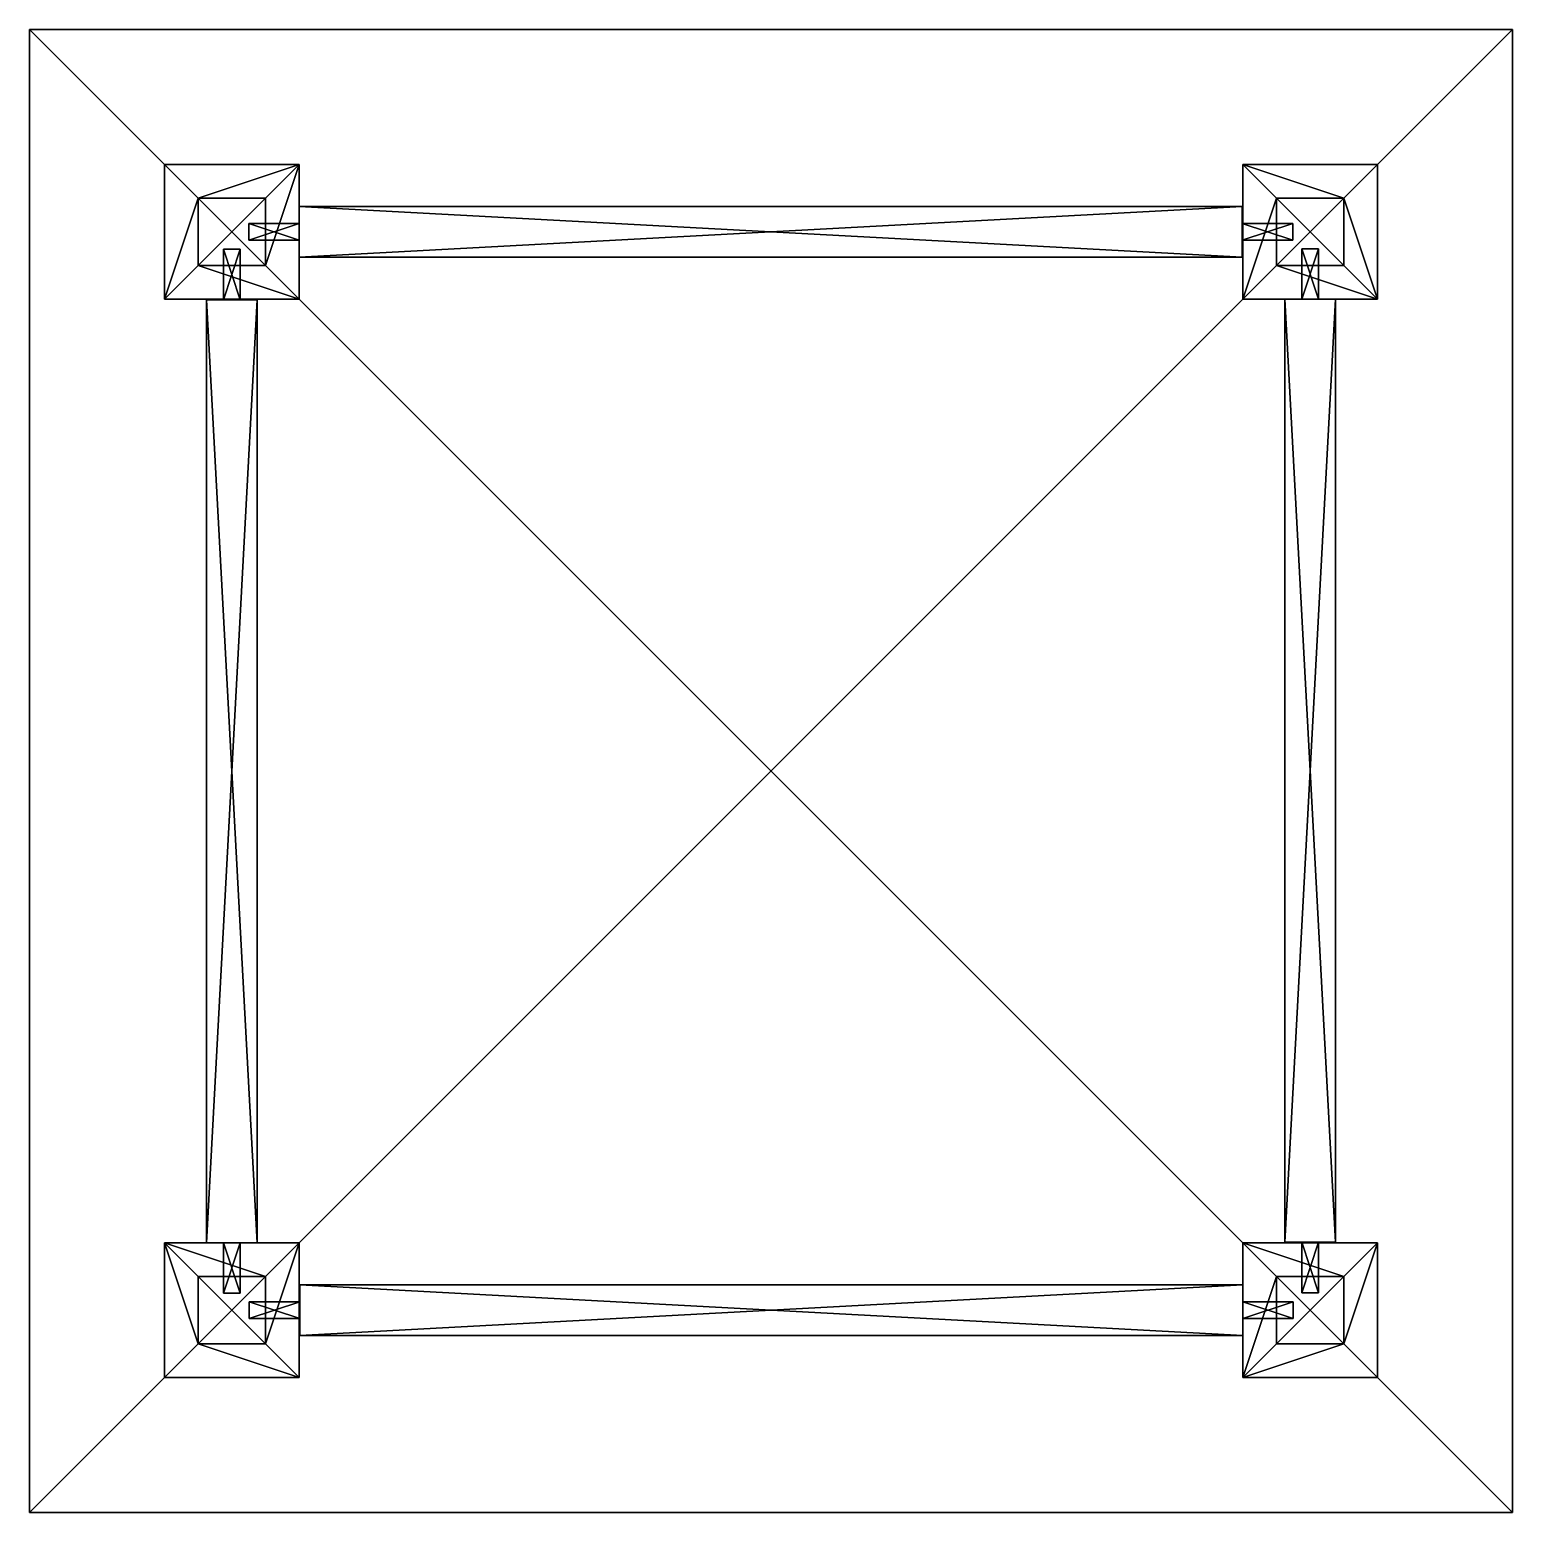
# Model space of a CAD drawing. Extents: x -2 to 20, y -2 to 20.
import ezdxf

# ---------------------------------------------------------------- set-up
doc = ezdxf.new("R2010")
doc.units = 0
doc.header["$MEASUREMENT"] = 0
doc.layers.get('0').update_dxf_attribs({"color": 13, "linetype": 'CONTINUOUS'})

# ---------------------------------------------------------------- blocks, each defined once
blk = doc.blocks.new('LEG')
for p, q in [((0, 2, 20), (0, 0, 20)), ((0.5, 1.5), (0, 2, 20)), ((2, 2, 24), (0, 2, 24)), ((0, 2, 20), (0, 2, 24)), ((2, 2, 20), (0, 2, 20)), ((0, 2, 24), (0, 0, 24)), ((1.125, 2, 23.75), (0.875, 2, 23.75)), ((0.875, 2, 23.75), (0.875, 2, 21.25)), ((0.875, 2, 21.25), (1.125, 2, 21.25)), ((0.875, 2, 23.75), (0.875, 1.25, 23.75)), ((0.875, 2, 21.25), (0.875, 1.25, 21.25)), ((1.125, 2, 21.25), (1.125, 2, 23.75)), ((1.125, 2, 23.75), (1.125, 1.25, 23.75)), ((1.125, 2, 21.25), (1.125, 1.25, 21.25)), ((1.5, 1.5), (2, 2, 20)), ((2, 0, 20), (2, 2, 20)), ((2, 2, 20), (2, 2, 24)), ((2, 0, 24), (2, 2, 24)), ((1.5, 1.5), (0.5, 1.5)), ((0.5, 1.5), (0.5, 0.5)), ((1.5, 0.5), (1.5, 1.5)), ((1.125, 1.25, 23.75), (0.875, 1.25, 23.75)), ((0.875, 1.25, 21.25), (1.125, 1.25, 21.25)), ((0.875, 1.25, 23.75), (0.875, 1.25, 21.25)), ((1.125, 1.25, 21.25), (1.125, 1.25, 23.75)), ((1.259563, 1.125, 21.25), (1.259563, 1.125, 23.75)), ((1.259563, 1.125, 23.75), (1.259563, 0.875, 23.75)), ((1.259563, 0.875, 21.25), (1.259563, 1.125, 21.25)), ((2.009563, 1.125, 23.75), (1.259563, 1.125, 23.75)), ((2.009563, 1.125, 21.25), (1.259563, 1.125, 21.25)), ((2.009563, 1.125, 23.75), (2.009563, 0.875, 23.75)), ((2.009563, 0.875, 21.25), (2.009563, 1.125, 21.25)), ((2.009563, 1.125, 21.25), (2.009563, 1.125, 23.75)), ((1.259563, 0.875, 23.75), (1.259563, 0.875, 21.25)), ((2.009563, 0.875, 23.75), (1.259563, 0.875, 23.75)), ((2.009563, 0.875, 21.25), (1.259563, 0.875, 21.25)), ((2.009563, 0.875, 23.75), (2.009563, 0.875, 21.25)), ((0.5, 0.5), (0, 0, 20)), ((0.5, 0.5), (1.5, 0.5)), ((1.5, 0.5), (2, 0, 20)), ((0, 0, 20), (2, 0, 20)), ((0, 0, 20), (0, 0, 24)), ((0, 0, 24), (2, 0, 24)), ((2, 0, 20), (2, 0, 24))]:
    blk.add_line(p, q)
mesh = blk.add_polyface()
corners = [(2, 0, 20), (0, 2, 20), (0, 0, 20), (2, 2, 20)]
mesh.append_faces([[corners[k] for k in face] for face in [(0, 1, 2), (1, 0, 3)]], dxfattribs={"vtx0": -1})
mesh = blk.add_polyface()
corners = [(0, 2, 20), (0.5, 0.5), (0, 0, 20), (0.5, 1.5)]
mesh.append_faces([[corners[k] for k in face] for face in [(0, 1, 2), (1, 0, 3)]], dxfattribs={"vtx0": -1})
mesh = blk.add_polyface()
corners = [(0, 2, 20), (1.5, 1.5), (0.5, 1.5), (2, 2, 20)]
mesh.append_faces([[corners[k] for k in face] for face in [(0, 1, 2), (1, 0, 3)]], dxfattribs={"vtx0": -1})
mesh = blk.add_polyface()
corners = [(0, 2, 24), (0, 0, 20), (0, 0, 24), (0, 2, 20)]
mesh.append_faces([[corners[k] for k in face] for face in [(0, 1, 2), (1, 0, 3)]], dxfattribs={"vtx0": -1})
mesh = blk.add_polyface()
corners = [(2, 0, 24), (0, 2, 24), (0, 0, 24), (2, 2, 24)]
mesh.append_faces([[corners[k] for k in face] for face in [(0, 1, 2), (1, 0, 3)]], dxfattribs={"vtx0": -1})
mesh = blk.add_polyface()
corners = [(0, 2, 20), (0.875, 2, 21.25), (2, 2, 20), (0, 2, 24), (0.875, 2, 23.75), (1.125, 2, 23.75), (1.125, 2, 21.25), (2, 2, 24)]
mesh.append_faces([[corners[k] for k in face] for face in [(0, 1, 2), (1, 3, 4), (4, 3, 5), (2, 6, 7), (6, 2, 1), (7, 5, 3)]], dxfattribs={"vtx0": -1, "vtx1": -1})
mesh.append_faces([[corners[k] for k in face] for face in [(1, 0, 3), (7, 6, 5)]], dxfattribs={"vtx0": -1, "vtx2": -1})
mesh = blk.add_polyface()
corners = [(1.125, 2, 23.75), (0.875, 1.25, 23.75), (0.875, 2, 23.75), (1.125, 1.25, 23.75)]
mesh.append_faces([[corners[k] for k in face] for face in [(0, 1, 2), (1, 0, 3)]], dxfattribs={"vtx0": -1})
mesh = blk.add_polyface()
corners = [(1.125, 1.25, 21.25), (0.875, 2, 21.25), (0.875, 1.25, 21.25), (1.125, 2, 21.25)]
mesh.append_faces([[corners[k] for k in face] for face in [(0, 1, 2), (1, 0, 3)]], dxfattribs={"vtx0": -1})
mesh = blk.add_polyface()
corners = [(0.875, 2, 21.25), (0.875, 1.25, 23.75), (0.875, 1.25, 21.25), (0.875, 2, 23.75)]
mesh.append_faces([[corners[k] for k in face] for face in [(0, 1, 2), (1, 0, 3)]], dxfattribs={"vtx0": -1})
mesh = blk.add_polyface()
corners = [(1.125, 2, 23.75), (1.125, 1.25, 21.25), (1.125, 1.25, 23.75), (1.125, 2, 21.25)]
mesh.append_faces([[corners[k] for k in face] for face in [(0, 1, 2), (1, 0, 3)]], dxfattribs={"vtx0": -1})
mesh = blk.add_polyface()
corners = [(1.5, 0.5), (2, 2, 20), (2, 0, 20), (1.5, 1.5)]
mesh.append_faces([[corners[k] for k in face] for face in [(0, 1, 2), (1, 0, 3)]], dxfattribs={"vtx0": -1})
mesh = blk.add_polyface()
corners = [(2, 2, 20), (2, 0, 24), (2, 0, 20), (2, 2, 24)]
mesh.append_faces([[corners[k] for k in face] for face in [(0, 1, 2), (1, 0, 3)]], dxfattribs={"vtx0": -1})
mesh = blk.add_polyface()
corners = [(1.5, 1.5), (0.5, 0.5), (0.5, 1.5), (1.5, 0.5)]
mesh.append_faces([[corners[k] for k in face] for face in [(0, 1, 2), (1, 0, 3)]], dxfattribs={"vtx0": -1})
mesh = blk.add_polyface()
corners = [(0.875, 1.25, 23.75), (1.125, 1.25, 21.25), (0.875, 1.25, 21.25), (1.125, 1.25, 23.75)]
mesh.append_faces([[corners[k] for k in face] for face in [(0, 1, 2), (1, 0, 3)]], dxfattribs={"vtx0": -1})
mesh = blk.add_polyface()
corners = [(1.259563, 1.125, 23.75), (1.259563, 0.875, 21.25), (1.259563, 0.875, 23.75), (1.259563, 1.125, 21.25)]
mesh.append_faces([[corners[k] for k in face] for face in [(0, 1, 2), (1, 0, 3)]], dxfattribs={"vtx0": -1})
mesh = blk.add_polyface()
corners = [(1.259563, 1.125, 23.75), (2.009563, 1.125, 21.25), (1.259563, 1.125, 21.25), (2.009563, 1.125, 23.75)]
mesh.append_faces([[corners[k] for k in face] for face in [(0, 1, 2), (1, 0, 3)]], dxfattribs={"vtx0": -1})
mesh = blk.add_polyface()
corners = [(2.009563, 0.875, 23.75), (1.259563, 1.125, 23.75), (1.259563, 0.875, 23.75), (2.009563, 1.125, 23.75)]
mesh.append_faces([[corners[k] for k in face] for face in [(0, 1, 2), (1, 0, 3)]], dxfattribs={"vtx0": -1})
mesh = blk.add_polyface()
corners = [(2.009563, 1.125, 21.25), (1.259563, 0.875, 21.25), (1.259563, 1.125, 21.25), (2.009563, 0.875, 21.25)]
mesh.append_faces([[corners[k] for k in face] for face in [(0, 1, 2), (1, 0, 3)]], dxfattribs={"vtx0": -1})
mesh = blk.add_polyface()
corners = [(2.009563, 1.125, 21.25), (2.009563, 0.875, 23.75), (2.009563, 0.875, 21.25), (2.009563, 1.125, 23.75)]
mesh.append_faces([[corners[k] for k in face] for face in [(0, 1, 2), (1, 0, 3)]], dxfattribs={"vtx0": -1})
mesh = blk.add_polyface()
corners = [(2.009563, 0.875, 23.75), (1.259563, 0.875, 21.25), (2.009563, 0.875, 21.25), (1.259563, 0.875, 23.75)]
mesh.append_faces([[corners[k] for k in face] for face in [(0, 1, 2), (1, 0, 3)]], dxfattribs={"vtx0": -1})
mesh = blk.add_polyface()
corners = [(2, 0, 20), (0.5, 0.5), (1.5, 0.5), (0, 0, 20)]
mesh.append_faces([[corners[k] for k in face] for face in [(0, 1, 2), (1, 0, 3)]], dxfattribs={"vtx0": -1})
mesh = blk.add_polyface()
corners = [(2, 0, 24), (0, 0, 20), (2, 0, 20), (0, 0, 24)]
mesh.append_faces([[corners[k] for k in face] for face in [(0, 1, 2), (1, 0, 3)]], dxfattribs={"vtx0": -1})
blk = doc.blocks.new('STRETCHER')
for p, q in [((0, 0.75), (0, 0.75, 3)), ((0, 0.75, 3), (0.009563, 0.75, 3)), ((0, 0, 3), (0, 0.75, 3)), ((0, 0), (0, 0.75)), ((0.009563, 0.75), (0, 0.75)), ((14, 0.75), (0.009563, 0.75)), ((0.009563, 0), (0.009563, 0.75)), ((0.009563, 0.75, 3), (0.009563, 0.75)), ((0.009563, 0, 3), (0.009563, 0.75, 3)), ((0.009563, 0.75, 3), (14, 0.75, 3)), ((14, 0), (14, 0.75)), ((14, 0.75, 3), (14, 0.75)), ((14, 0, 3), (14, 0.75, 3)), ((-0.740437, 0.25, 0.25), (-0.740437, 0.5, 0.25)), ((0.009563, 0.5, 0.25), (-0.740437, 0.5, 0.25)), ((0.009563, 0.5, 2.75), (-0.740437, 0.5, 2.75)), ((-0.740437, 0.5, 0.25), (-0.740437, 0.5, 2.75)), ((-0.740437, 0.5, 2.75), (-0.740437, 0.25, 2.75)), ((0.009563, 0.5, 2.75), (0.009563, 0.25, 2.75)), ((0.009563, 0.5, 0.25), (0.009563, 0.5, 2.75)), ((0.009563, 0.25, 0.25), (0.009563, 0.5, 0.25)), ((14, 0.25, 0.25), (14, 0.5, 0.25)), ((14, 0.5, 0.25), (14, 0.5, 2.75)), ((14, 0.5, 2.75), (14, 0.25, 2.75)), ((14, 0.5, 2.75), (14.75, 0.5, 2.75)), ((14, 0.5, 0.25), (14.75, 0.5, 0.25)), ((14.75, 0.5, 2.75), (14.75, 0.25, 2.75)), ((14.75, 0.25, 0.25), (14.75, 0.5, 0.25)), ((14.75, 0.5, 0.25), (14.75, 0.5, 2.75)), ((0.009563, 0.25, 2.75), (-0.740437, 0.25, 2.75)), ((-0.740437, 0.25, 2.75), (-0.740437, 0.25, 0.25)), ((0.009563, 0.25, 0.25), (-0.740437, 0.25, 0.25)), ((0.009563, 0.25, 2.75), (0.009563, 0.25, 0.25)), ((14, 0.25, 2.75), (14, 0.25, 0.25)), ((14, 0.25, 2.75), (14.75, 0.25, 2.75)), ((14, 0.25, 0.25), (14.75, 0.25, 0.25)), ((14.75, 0.25, 2.75), (14.75, 0.25, 0.25)), ((0, 0), (0, 0, 3)), ((0, 0, 3), (0.009563, 0, 3)), ((0.009563, 0), (0, 0)), ((14, 0), (0.009563, 0)), ((0.009563, 0, 3), (0.009563, 0)), ((0.009563, 0, 3), (14, 0, 3)), ((14, 0, 3), (14, 0))]:
    blk.add_line(p, q)
mesh = blk.add_polyface()
corners = [(0, 0.75, 3), (0.009563, 0.75), (0, 0.75), (0.009563, 0.75, 3)]
mesh.append_faces([[corners[k] for k in face] for face in [(0, 1, 2), (1, 0, 3)]], dxfattribs={"vtx0": -1})
mesh = blk.add_polyface()
corners = [(0.009563, 0, 3), (0, 0.75, 3), (0, 0, 3), (0.009563, 0.75, 3)]
mesh.append_faces([[corners[k] for k in face] for face in [(0, 1, 2), (1, 0, 3)]], dxfattribs={"vtx0": -1})
mesh = blk.add_polyface()
corners = [(0, 0.75, 3), (0, 0), (0, 0, 3), (0, 0.75)]
mesh.append_faces([[corners[k] for k in face] for face in [(0, 1, 2), (1, 0, 3)]], dxfattribs={"vtx0": -1})
mesh = blk.add_polyface()
corners = [(0.009563, 0.75), (0, 0), (0, 0.75), (0.009563, 0)]
mesh.append_faces([[corners[k] for k in face] for face in [(0, 1, 2), (1, 0, 3)]], dxfattribs={"vtx0": -1})
mesh = blk.add_polyface()
corners = [(14, 0.75), (0.009563, 0), (0.009563, 0.75), (14, 0)]
mesh.append_faces([[corners[k] for k in face] for face in [(0, 1, 2), (1, 0, 3)]], dxfattribs={"vtx0": -1})
mesh = blk.add_polyface()
corners = [(0.009563, 0, 3), (0.009563, 0.25, 2.75), (0.009563, 0), (0.009563, 0.75, 3), (0.009563, 0.5, 2.75), (0.009563, 0.5, 0.25), (0.009563, 0.25, 0.25), (0.009563, 0.75)]
mesh.append_faces([[corners[k] for k in face] for face in [(0, 1, 2), (1, 3, 4), (4, 3, 5), (2, 6, 7), (6, 2, 1), (7, 5, 3)]], dxfattribs={"vtx0": -1, "vtx1": -1})
mesh.append_faces([[corners[k] for k in face] for face in [(1, 0, 3), (7, 6, 5)]], dxfattribs={"vtx0": -1, "vtx2": -1})
mesh = blk.add_polyface()
corners = [(0.009563, 0.75, 3), (14, 0.75), (0.009563, 0.75), (14, 0.75, 3)]
mesh.append_faces([[corners[k] for k in face] for face in [(0, 1, 2), (1, 0, 3)]], dxfattribs={"vtx0": -1})
mesh = blk.add_polyface()
corners = [(14, 0, 3), (0.009563, 0.75, 3), (0.009563, 0, 3), (14, 0.75, 3)]
mesh.append_faces([[corners[k] for k in face] for face in [(0, 1, 2), (1, 0, 3)]], dxfattribs={"vtx0": -1})
mesh = blk.add_polyface()
corners = [(14, 0), (14, 0.25, 0.25), (14, 0, 3), (14, 0.75), (14, 0.5, 0.25), (14, 0.5, 2.75), (14, 0.25, 2.75), (14, 0.75, 3)]
mesh.append_faces([[corners[k] for k in face] for face in [(0, 1, 2), (1, 3, 4), (4, 3, 5), (2, 6, 7), (6, 2, 1), (7, 5, 3)]], dxfattribs={"vtx0": -1, "vtx1": -1})
mesh.append_faces([[corners[k] for k in face] for face in [(1, 0, 3), (7, 6, 5)]], dxfattribs={"vtx0": -1, "vtx2": -1})
mesh = blk.add_polyface()
corners = [(0.009563, 0.5, 0.25), (-0.740437, 0.25, 0.25), (-0.740437, 0.5, 0.25), (0.009563, 0.25, 0.25)]
mesh.append_faces([[corners[k] for k in face] for face in [(0, 1, 2), (1, 0, 3)]], dxfattribs={"vtx0": -1})
mesh = blk.add_polyface()
corners = [(-0.740437, 0.5, 2.75), (-0.740437, 0.25, 0.25), (-0.740437, 0.25, 2.75), (-0.740437, 0.5, 0.25)]
mesh.append_faces([[corners[k] for k in face] for face in [(0, 1, 2), (1, 0, 3)]], dxfattribs={"vtx0": -1})
mesh = blk.add_polyface()
corners = [(-0.740437, 0.5, 2.75), (0.009563, 0.5, 0.25), (-0.740437, 0.5, 0.25), (0.009563, 0.5, 2.75)]
mesh.append_faces([[corners[k] for k in face] for face in [(0, 1, 2), (1, 0, 3)]], dxfattribs={"vtx0": -1})
mesh = blk.add_polyface()
corners = [(0.009563, 0.25, 2.75), (-0.740437, 0.5, 2.75), (-0.740437, 0.25, 2.75), (0.009563, 0.5, 2.75)]
mesh.append_faces([[corners[k] for k in face] for face in [(0, 1, 2), (1, 0, 3)]], dxfattribs={"vtx0": -1})
mesh = blk.add_polyface()
corners = [(14.75, 0.25, 2.75), (14, 0.5, 2.75), (14, 0.25, 2.75), (14.75, 0.5, 2.75)]
mesh.append_faces([[corners[k] for k in face] for face in [(0, 1, 2), (1, 0, 3)]], dxfattribs={"vtx0": -1})
mesh = blk.add_polyface()
corners = [(14.75, 0.5, 0.25), (14, 0.25, 0.25), (14, 0.5, 0.25), (14.75, 0.25, 0.25)]
mesh.append_faces([[corners[k] for k in face] for face in [(0, 1, 2), (1, 0, 3)]], dxfattribs={"vtx0": -1})
mesh = blk.add_polyface()
corners = [(14, 0.5, 2.75), (14.75, 0.5, 0.25), (14, 0.5, 0.25), (14.75, 0.5, 2.75)]
mesh.append_faces([[corners[k] for k in face] for face in [(0, 1, 2), (1, 0, 3)]], dxfattribs={"vtx0": -1})
mesh = blk.add_polyface()
corners = [(14.75, 0.5, 0.25), (14.75, 0.25, 2.75), (14.75, 0.25, 0.25), (14.75, 0.5, 2.75)]
mesh.append_faces([[corners[k] for k in face] for face in [(0, 1, 2), (1, 0, 3)]], dxfattribs={"vtx0": -1})
mesh = blk.add_polyface()
corners = [(0.009563, 0.25, 2.75), (-0.740437, 0.25, 0.25), (0.009563, 0.25, 0.25), (-0.740437, 0.25, 2.75)]
mesh.append_faces([[corners[k] for k in face] for face in [(0, 1, 2), (1, 0, 3)]], dxfattribs={"vtx0": -1})
mesh = blk.add_polyface()
corners = [(14.75, 0.25, 2.75), (14, 0.25, 0.25), (14.75, 0.25, 0.25), (14, 0.25, 2.75)]
mesh.append_faces([[corners[k] for k in face] for face in [(0, 1, 2), (1, 0, 3)]], dxfattribs={"vtx0": -1})
mesh = blk.add_polyface()
corners = [(0.009563, 0, 3), (0, 0), (0.009563, 0), (0, 0, 3)]
mesh.append_faces([[corners[k] for k in face] for face in [(0, 1, 2), (1, 0, 3)]], dxfattribs={"vtx0": -1})
mesh = blk.add_polyface()
corners = [(14, 0, 3), (0.009563, 0), (14, 0), (0.009563, 0, 3)]
mesh.append_faces([[corners[k] for k in face] for face in [(0, 1, 2), (1, 0, 3)]], dxfattribs={"vtx0": -1})
blk = doc.blocks.new('TOP')
for p, q in [((22, 22), (0, 22)), ((0, 22), (0, 0)), ((22, 22, 0.75), (0, 22, 0.75)), ((0, 22), (0, 22, 0.75)), ((0, 22, 0.75), (0, 0, 0.75)), ((22, 0), (22, 22)), ((22, 22), (22, 22, 0.75)), ((22, 0, 0.75), (22, 22, 0.75)), ((0, 0), (22, 0)), ((0, 0), (0, 0, 0.75)), ((0, 0, 0.75), (22, 0, 0.75)), ((22, 0), (22, 0, 0.75))]:
    blk.add_line(p, q)
mesh = blk.add_polyface()
corners = [(22, 22), (0, 0), (0, 22), (22, 0)]
mesh.append_faces([[corners[k] for k in face] for face in [(0, 1, 2), (1, 0, 3)]], dxfattribs={"vtx0": -1})
mesh = blk.add_polyface()
corners = [(0, 22, 0.75), (0, 0), (0, 0, 0.75), (0, 22)]
mesh.append_faces([[corners[k] for k in face] for face in [(0, 1, 2), (1, 0, 3)]], dxfattribs={"vtx0": -1})
mesh = blk.add_polyface()
corners = [(22, 0, 0.75), (0, 22, 0.75), (0, 0, 0.75), (22, 22, 0.75)]
mesh.append_faces([[corners[k] for k in face] for face in [(0, 1, 2), (1, 0, 3)]], dxfattribs={"vtx0": -1})
mesh = blk.add_polyface()
corners = [(0, 22, 0.75), (22, 22), (0, 22), (22, 22, 0.75)]
mesh.append_faces([[corners[k] for k in face] for face in [(0, 1, 2), (1, 0, 3)]], dxfattribs={"vtx0": -1})
mesh = blk.add_polyface()
corners = [(22, 22), (22, 0, 0.75), (22, 0), (22, 22, 0.75)]
mesh.append_faces([[corners[k] for k in face] for face in [(0, 1, 2), (1, 0, 3)]], dxfattribs={"vtx0": -1})
mesh = blk.add_polyface()
corners = [(22, 0, 0.75), (0, 0), (22, 0), (0, 0, 0.75)]
mesh.append_faces([[corners[k] for k in face] for face in [(0, 1, 2), (1, 0, 3)]], dxfattribs={"vtx0": -1})

msp = doc.modelspace()

# ---------------------------------------------------------------- block references
for name, p in [('TOP', (-2, -2, 24)), ('LEG', (0, 0)), ('STRETCHER', (2, 0.625, 21))]:
    msp.add_blockref(name, p)
for name, p, rotation in [('LEG', (0, 18), 270), ('LEG', (18, 18), 180), ('STRETCHER', (16, 17.375, 21), 180), ('STRETCHER', (0.625, 16, 21), 270), ('STRETCHER', (17.375, 2, 21), 89.99999999999991), ('LEG', (18, 0), 89.99999999999991)]:
    msp.add_blockref(name, p, dxfattribs=dict(rotation=rotation))

doc.saveas('drawing.dxf')
